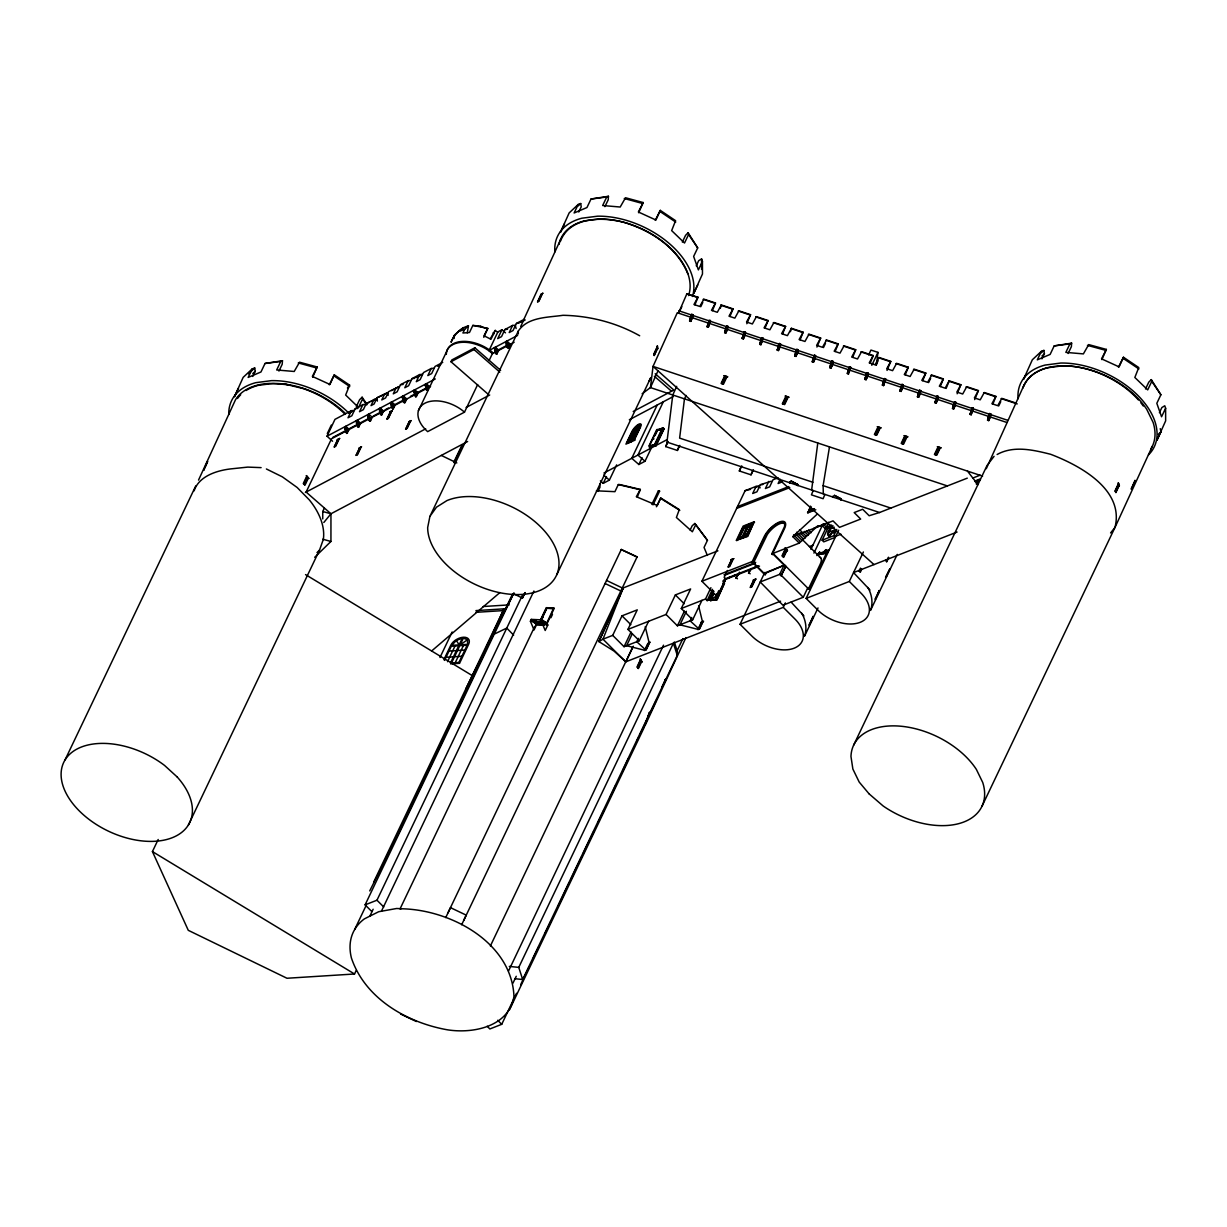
<?xml version="1.0" encoding="UTF-8"?>
<svg xmlns="http://www.w3.org/2000/svg" width="1227" height="1227" viewBox="0 0 1227 1227"><rect width="100%" height="100%" fill="white"/><g stroke="black" fill="none" stroke-linecap="round" stroke-linejoin="round"><path stroke-width="1.5" d="M322.732 518.914L322.747 511.521L324.357 508.131M314.695 557.303L330.937 541.46L330.953 513.776L306.121 492.058L331.535 438.775L430.554 386.428M639.681 335.769C616.291 322.609 589.758 315.799 562.978 315.293C547.963 317.548 527.763 316.796 518.315 331.045L518.285 333.928M252.777 376.428L255.216 371.321L254.725 367.977L252.21 368.898L248.145 377.425L260.952 371.996L265.032 363.468L282.486 360.723L282.195 364.266L278.943 371.091M578.776 211.995L581.215 206.872L580.724 203.529L578.208 204.449L574.129 212.977L586.951 207.547L591.015 199.019L608.469 196.274L608.193 199.817L604.926 206.642M1041.953 358.851L1044.392 353.744L1043.901 350.401L1041.386 351.321L1037.306 359.848L1050.128 354.419L1054.192 345.891L1071.646 343.146L1071.37 346.689L1068.103 353.499M454.143 338.468L454.435 335.155L451.045 342.256C454.174 334.603 460.232 327.916 468.469 325.845L467.257 332.9M658.362 490.861L659.543 491.137L658.362 490.861L651.859 504.42M659.528 491.245L653.009 504.895M789.605 482.871L789.743 481.674L790.188 483.07M797.32 485.432L797.473 484.236L797.918 485.631M811.63 490.002L817.796 443.024M832.949 497.226L833.087 496.03L833.532 497.426M840.664 499.788L840.802 498.591L841.262 499.972M876.415 364.94L877.965 352.379L870.955 350.063L868.639 354.91M678.485 313.13L686.829 293.897L697.994 297.195L694.911 304.802M689.605 320.999L691.706 314.311L692.872 314.695L692.473 317.839L690.786 321.382L689.605 320.999L691.706 314.311M690.786 321.382L692.872 314.695M707.135 326.842L709.237 320.155L710.402 320.538L708.301 327.226L707.135 326.842L708.838 323.284M708.301 327.226L710.402 320.538M724.666 332.67L726.752 325.983L727.933 326.367L727.534 329.511L725.832 333.069L724.666 332.67L726.752 325.983M725.832 333.069L727.933 326.367M742.197 338.514L744.283 331.827L745.449 332.21L745.05 335.354L743.363 338.897L742.197 338.514L744.283 331.827M743.363 338.897L745.449 332.21M759.712 344.342L761.814 337.655L762.979 338.054L760.893 344.741L759.712 344.342L761.415 340.799M760.893 344.741L762.979 338.054M777.243 350.186L779.344 343.499L780.51 343.882L780.111 347.026L778.409 350.569L777.243 350.186L779.344 343.499M778.409 350.569L780.51 343.882M794.774 356.014L796.86 349.327L798.041 349.726L797.642 352.855L795.94 356.413L794.774 356.014L796.86 349.327M795.94 356.413L798.041 349.726M812.305 361.858L814.391 355.17L815.556 355.554L815.157 358.698L813.47 362.241L812.305 361.858L814.391 355.17M813.47 362.241L815.556 355.554M829.82 367.686L831.921 360.999L833.087 361.398L832.688 364.526L831.001 368.085L829.82 367.686L831.921 360.999M831.001 368.085L833.087 361.398M847.351 373.529L849.452 366.842L850.618 367.226L848.517 373.913L847.351 373.529L848.486 371.167M848.517 373.913L847.458 372.747M849.053 369.971L849.452 366.842M850.618 367.226L849.038 372.241L847.872 371.858M864.882 379.373L866.968 372.686L868.149 373.069L867.75 376.198L866.047 379.756L864.882 379.373L866.968 372.686M866.047 379.756L868.149 373.069M882.412 385.201L884.498 378.514L885.664 378.898L883.578 385.6L882.412 385.201L884.1 381.658M883.578 385.6L885.664 378.898M899.928 391.045L902.029 384.358L903.195 384.741L901.109 391.428L899.928 391.045L901.063 388.668M901.109 391.428L903.195 384.741M901.63 387.487L902.029 384.358M917.459 396.873L919.56 390.186L920.725 390.585L920.327 393.714L918.624 397.272L917.459 396.873L919.56 390.186M918.624 397.272L920.725 390.585M934.989 402.717L937.075 396.03L938.256 396.413L937.857 399.557L936.155 403.1L934.989 402.717L937.075 396.03M936.155 403.1L938.256 396.413M952.52 408.545L954.606 401.858L955.772 402.257L955.373 405.385L953.686 408.944L952.52 408.545L954.606 401.858M953.686 408.944L955.772 402.257M970.036 414.389L972.137 407.701L973.302 408.085L971.217 414.772L970.036 414.389L971.171 412.011M971.217 414.772L970.143 413.606M971.738 410.83L972.137 407.701M973.302 408.085L971.738 413.1L970.572 412.717M987.566 420.217L989.668 413.53L990.833 413.928L990.434 417.057L988.732 420.616L987.566 420.217L989.668 413.53M988.732 420.616L990.833 413.928M637.304 497.058L640.371 489.42L636.322 496.72L657.289 505.524L660.74 497.978L679.298 509.588L676.399 517.487L692.35 531.782L695.74 524.681L694.789 523.484L692.151 525.831L690.111 530.095M823.317 493.883L823.118 485.647L829.483 446.889M429.91 516.368L427.671 527.564A69.832 42.899 25.5 0 0 510.294 594.251A69.832 42.899 25.5 0 0 550.233 538.346A69.832 42.899 25.5 0 0 446.935 500.585L436.49 507.18L429.91 516.368L518.315 331.045M560.448 241.198C569.926 216.519 602.718 216.688 624.374 222.501C650.847 230.523 676.89 247.24 687.78 273.667M981.983 806.292L1114.99 527.411C1124.53 489.634 1080.005 465.478 1050.619 454.281C1033.425 449.956 1013.655 445.278 997.122 454.496M809.529 623.96L809.176 625.463L812.642 617.979M875.587 598.086L875.234 599.589L878.701 592.104M878.532 592.871L879.053 590.601M986.278 468.699L1023.993 385.171M1131.647 487.809L1131.294 489.328L1134.668 481.797M804.483 636.307C807.259 628.761 805.756 620.141 801.783 613.301M870.541 610.433C873.317 602.886 871.799 594.267 867.842 587.426M282.486 360.723L280.738 361.444L276.673 369.971L294.204 371.474L299.541 362.195L317.21 366.996L312.364 376.413L329.925 384.465L334.281 374.818L349.603 385.125L345.661 395.048L358.529 407.471L362.594 398.944L362.118 397.211L359.603 399.726L356.351 406.551M608.469 196.274L606.736 196.995L602.656 205.522L620.202 207.026L625.525 197.746L643.193 202.547L638.362 211.98L655.908 220.016L660.279 210.369L675.586 220.676L671.66 230.615L684.528 243.023L688.592 234.495L688.102 232.762L685.586 235.293L682.335 242.102M1071.646 343.146L1069.913 343.867L1065.849 352.379L1083.38 353.897L1088.717 344.603L1106.386 349.419L1101.539 358.836L1119.085 366.873L1123.457 357.241L1138.763 367.548L1134.837 377.471L1147.705 389.895L1151.77 381.367L1151.294 379.618L1148.779 382.149L1145.512 388.974M648.086 716.476L649.175 712.902M697.994 297.195L693.961 304.511L699.789 306.443L703.838 299.143L715.51 303.023L712.442 310.63M720.31 308.314L721.353 304.971L733.04 308.867L729.958 316.474M733.04 308.867L729.007 316.183L734.85 318.13L738.884 310.814L750.571 314.695L746.814 323.729M750.571 314.695L746.537 322.011L752.381 323.959L756.415 316.643L768.102 320.538L765.019 328.146M768.102 320.538L764.068 327.854L769.896 329.802L773.946 322.486L785.617 326.382L782.55 333.989M790.418 331.658L791.461 328.315L803.148 332.21L800.065 339.818M803.148 332.21L799.114 339.526L804.958 341.474L808.992 334.158L820.679 338.054L816.921 347.072M820.679 338.054L816.645 345.354L822.489 347.302L826.523 340.002L838.21 343.882L835.127 351.489M838.21 343.882L834.176 351.198L840.004 353.146L844.053 345.83L855.725 349.726L852.658 357.333M855.725 349.726L851.691 357.042L857.535 358.974L861.569 351.674L873.256 355.554L870.173 363.161M873.256 355.554L869.222 362.87L875.066 364.818L879.099 357.502L890.787 361.398L887.029 370.416M890.787 361.398L886.753 368.714L892.596 370.661L896.63 363.345L908.317 367.226L905.235 374.833M908.317 367.226L904.284 374.542L910.112 376.49L914.161 369.174L925.833 373.069L922.765 380.677M925.833 373.069L921.799 380.385L927.643 382.333L931.676 375.017L943.364 378.913L940.281 386.52M957.137 393.775L960.894 384.741L949.207 380.845L946.124 388.453M960.894 384.741L956.861 392.057L962.704 394.005L966.738 386.689L978.425 390.585L974.667 399.603M978.425 390.585L974.391 397.885L980.22 399.833L984.269 392.517L995.941 396.413L992.873 404.02M194.127 490.831C198.866 476.122 216.872 470.508 230.753 468.898L247.762 467.104L261.106 467.625M400.109 908.762L401.091 908.701L396.628 908.501L378.683 911.722L364.373 918.885A87.286 53.62 25.5 0 0 351.428 958.026C365.048 998.594 406.981 1022.612 447.226 1029.775C472.962 1033.947 509.082 1026.723 513.96 996.37C511.705 942.014 449.496 908.962 400.109 908.762L534.834 626.307M649.512 712.181L644.022 727.78L509.542 1009.714M662.273 686.384L661.782 687.856L665.218 680.356M664.973 681.077L665.586 679.252L662.151 686.752M665.187 680.632L665.709 678.884M188.421 824.958L319.511 550.11L323.345 539.359A69.954 43.942 30.5 0 0 309.311 499.88L297.133 487.472L282.394 476.874L266.382 468.975M204.234 468.883L203.728 470.324L207.654 461.367M317.21 366.996L312.686 377.195M643.193 202.547L638.684 212.746M1106.386 349.419L1101.861 359.603M621.276 549.573L637.043 557.073M717.902 550.831L623.163 587.948L602.978 639.175L598.914 641.614L614.037 651.077L625.939 661.752L633.301 646.2M468.469 325.845L464.604 329.45L462.901 333.008L469.466 332.517L472.855 325.416L487.794 328.376L483.791 337.333M679.804 445.386L677.381 450.462L665.694 446.582L667.442 442.257M677.381 450.462L679.129 446.137M753.439 469.772L751.016 474.834L739.329 470.969L741.077 466.643M751.016 474.834L752.764 470.524M813.194 490.524L811.43 494.849L823.118 498.714L824.881 494.404M658.04 370.738L650.433 387.594L642.12 393.79M676.69 386.336L672.779 395.002L666.951 442.103L879.56 512.503L967.29 478.147M623.163 587.948L598.914 641.614L623.331 587.871M473.806 674.789L504.006 608.837L475.938 610.601M198.529 480.094L235.477 399.787A69.832 42.899 25.5 0 1 269.526 383.407L285.891 384.327L303.023 388.53A69.832 42.899 25.5 0 1 345.032 414.235M204.771 467.809L207.532 461.735M523.944 319.219L560.908 238.912M1131.555 488.193L1134.929 480.662M1135.021 480.294L1134.684 482.119M1115.404 526.552L1152.352 446.229M657.227 346.766L653.945 353.882L654.252 355.585L657.534 348.468M654.022 354.312L657.304 347.195M654.175 355.155L657.457 348.039M540.831 294.802L537.518 301.965L538.944 301.075L542.273 293.913M537.871 301.75L541.199 294.587M538.592 301.29L541.905 294.127M645.095 725.54L685.939 637.565M1118.334 483.76L1115.036 490.877L1115.88 492.625L1119.177 485.509M1115.236 491.306L1118.549 484.205M1115.665 492.18L1118.963 485.079M663.516 645.172L508.545 970.986M533.914 591.015L381.428 911.216M640.387 659.789L637.058 666.89L638.331 668.608L641.675 661.506M637.365 667.319L640.709 660.218M638.009 668.178L641.353 661.077M306.627 476.475L303.284 483.561L305.002 485.14L308.345 478.055M303.713 483.959L307.057 476.874M304.572 484.742L307.916 477.656M332.548 441.229L327.026 436.183L334.971 419.358L351.382 410.677L354.005 410.462L349.066 413.07M542.181 622.273L545.908 622.457L546.628 624.19L535.478 623.684L535.908 622.779L536.644 624.528L534.052 629.957L530.401 621.261L531.291 619.39L542.441 619.896L543.178 621.644L539.451 621.476M535.739 621.291L532.027 621.123L532.441 620.233L536.168 620.402M541.03 621.429L544.742 621.598L544.328 622.488L533.178 621.982L533.607 621.077L534.328 622.825L545.478 623.347L545.908 622.457M540.816 619.42L546.383 607.672L554.313 608.04L546.429 624.988M540.892 619.589L546.46 607.84M541.322 619.574L546.736 608.147L553.53 608.469L546.644 623.331M541.383 619.742L546.813 608.316L553.607 608.638M541.444 620.264L542.994 617.012M547.058 623.301L547.794 625.049L545.202 630.479L541.552 621.782L542.441 619.896M543.178 621.644L543.592 620.755L544.328 622.488M550.892 617.764L552.487 614.405M448.008 912.842L450.462 907.643L466.229 915.143L463.76 920.342M238.483 388.269L234.418 396.796L243.161 377.364L252.21 368.898M65.092 759.835L195.737 485.938M329.296 384.787L334.281 374.818M327.302 433.514L331.321 425.079M337.517 439.926L334.127 447.042L335.661 446.229L339.051 439.128M351.382 410.677L348.008 417.793L351.842 415.754L355.232 408.652L362.901 404.603L365.523 404.373M334.511 446.827L337.9 439.726M335.278 446.429L338.667 439.327M345.707 428.883L346.597 429.649L345.83 430.063L344.94 429.281L346.137 427.993L344.48 427.625L344.91 426.735L348.453 429.833L346.75 433.392L346.167 430.539L345.4 430.953L346.29 431.72M344.94 429.281L345.37 428.392M345.4 430.953L345.83 430.063M346.167 430.539L346.597 429.649M345.861 432.61L347.057 431.321M346.75 433.392L349.22 429.435L345.677 426.321L344.48 427.625M362.901 404.603L359.511 411.705L363.345 409.665L366.321 403.453L377.042 398.284L377.364 401.091M355.999 421.536L357.64 421.904L355.999 421.536L356.413 420.646L359.956 423.744L358.269 427.303L357.686 424.45L356.919 424.864L357.809 425.631M356.766 421.122L357.18 420.232L360.723 423.346L358.269 427.303M356.459 423.192L358.115 423.56L356.459 423.192L356.873 422.303M356.167 970.542L354.526 973.993L286.98 978.256L188.283 930.327L152.424 851.584L158.191 839.483M357.226 422.794L357.64 421.904M356.919 424.864L357.348 423.975M357.686 424.45L358.115 423.56M357.379 426.521L358.575 425.232M373.99 399.404L371.029 405.616L374.097 403.99L377.057 397.778L387.778 392.609L388.115 395.416M367.502 415.447L369.158 415.815L367.502 415.447L367.931 414.557M368.269 415.033L368.698 414.143L372.241 417.257L370.554 420.8L368.898 420.432L370.079 419.143L369.204 418.361L368.437 418.775L369.312 419.542M367.962 417.103L369.618 417.471L367.962 417.103L368.391 416.214M368.729 416.705L369.158 415.815M368.437 418.775L368.852 417.886M369.204 418.361L369.618 417.471M368.898 420.432L370.079 419.143M369.787 421.214L371.474 417.655M384.741 393.714L381.766 399.925L385.615 397.901L388.576 391.689L399.296 386.52L391.612 390.569M359.373 448.3L355.983 455.401L357.517 454.588L360.907 447.487M356.367 455.202L359.756 448.1M357.134 454.788L360.523 447.686M379.02 409.358L380.677 409.726L379.02 409.358L379.434 408.468L382.993 411.566L381.29 415.125L380.707 412.272L379.941 412.686L380.83 413.453M379.787 408.959L380.201 408.07L383.76 411.168L381.29 415.125M379.48 411.014L381.137 411.398L379.48 411.014L379.91 410.14M380.247 410.616L380.677 409.726M379.941 412.686L380.37 411.797M380.707 412.272L381.137 411.398M380.401 414.343L381.597 413.054M396.244 387.625L393.284 393.852L397.119 391.812L400.508 384.711L408.192 380.646L410.8 380.431M391.766 404.527L392.655 405.309L391.873 405.708L390.999 404.941L392.18 403.637L390.523 403.269L390.953 402.379L394.496 405.477L392.809 409.036L392.226 406.198L391.459 406.597L392.349 407.379M390.999 404.941L391.413 404.051M391.459 406.597L391.873 405.708M392.226 406.198L392.655 405.309M390.232 412.057L386.842 419.159L388.376 418.361L391.766 411.244M387.226 418.959L390.615 411.858M391.919 408.254L393.115 406.965M387.993 418.56L391.382 411.459M392.809 409.036L395.263 405.079L391.72 401.981L390.523 403.269M408.192 380.646L404.803 387.763L408.637 385.723L412.027 378.622L419.695 374.572L422.318 374.342L416.183 377.594M402.042 397.18L403.698 397.548L402.042 397.18L402.471 396.29M402.809 396.781L403.238 395.892L406.781 398.99L405.094 402.548L403.438 402.18L404.619 400.876L403.744 400.109L402.962 400.508L403.852 401.29M402.502 398.852L404.158 399.22L402.502 398.852L402.931 397.962M403.269 398.438L403.698 397.548M402.962 400.508L403.392 399.619M403.744 400.109L404.158 399.22M403.438 402.18L404.619 400.876M404.312 402.947L406.014 399.404M419.695 374.572L416.306 381.674L420.155 379.634L423.53 372.533L431.214 368.483L433.837 368.253M413.56 391.091L415.217 391.459L413.56 391.091L413.974 390.201L417.533 393.315L415.83 396.858L415.247 394.02L414.481 394.419L415.37 395.201M414.327 390.692L414.741 389.803L418.3 392.901L415.83 396.858M414.02 392.763L415.677 393.131L414.02 392.763L414.45 391.873M414.787 392.349L415.217 391.459M414.481 394.419L414.91 393.53M415.247 394.02L415.677 393.131M414.941 396.091L416.137 394.787M431.214 368.483L427.824 375.585L431.659 373.56L435.048 366.444L442.732 362.394M426.306 386.26L427.18 387.042L426.413 387.441L425.539 386.674L426.72 385.385L425.063 385.002L425.493 384.128L429.036 387.226M425.539 386.674L425.953 385.784M408.959 422.073L405.57 429.174L407.103 428.376L410.493 421.26M405.953 428.975L409.343 421.873M406.72 428.576L410.109 421.474M425.999 388.33L427.656 388.698L425.999 388.33L426.413 387.441M426.766 387.931L427.18 387.042M426.459 390.002L428.116 390.37L426.459 390.002L426.889 389.112M427.226 389.588L427.656 388.698M418.438 410.646L446.398 352.026A29.923 18.374 25.5 0 1 492.441 353.514L492.993 352.747M488.223 394.312L450.984 361.735L451.827 359.956L474.849 347.793L500.631 370.339M450.984 361.735L474.005 349.557L474.849 347.793M487.794 328.376L484.005 335.769L490.984 339.281L495.217 330.4L497.518 332.088L501.935 329.756L505.478 332.854M490.325 338.713L495.217 330.4M514.144 342.226L492.564 353.637L489.021 350.539L497.917 331.888M501.935 329.756L497.702 338.637L501.536 336.612L504.926 329.511L512.595 325.446L515.217 325.216L516.138 328.545M494.144 348.483L495.8 348.851L494.144 348.483L494.573 347.594L498.116 350.692L496.429 354.25L495.846 351.413L495.079 351.812L495.953 352.594M494.91 348.085L495.34 347.195L498.883 350.293L496.429 354.25M464.496 412.149A29.923 18.39 25.5 0 0 424.787 403.269A29.923 18.39 25.5 0 0 427.656 431.628L464.496 412.149L477.656 384.572M489.159 360.431L492.871 352.655A29.923 18.39 25.5 0 0 462.947 341.397A29.923 18.39 25.5 0 0 446.306 354.388M494.604 350.155L496.26 350.523L494.604 350.155L495.033 349.266M495.371 349.741L495.8 348.851M495.079 351.812L495.493 350.922M495.846 351.413L496.26 350.523M495.539 353.468L496.72 352.18M512.595 325.446L509.205 332.548L513.039 330.523L516.429 323.422L524.113 319.357L520.723 326.459M506.889 343.652L507.779 344.434L507.012 344.833L506.122 344.066L507.318 342.762L505.662 342.394L506.076 341.505L509.634 344.618M506.122 344.066L506.552 343.177M564.481 223.82L560.417 232.348L569.144 212.915L578.208 204.449M506.582 345.723L508.239 346.091L506.582 345.723L507.012 344.833M507.349 345.324L507.779 344.434M505.662 342.394L506.843 341.106L510.401 344.204L508.699 347.762L507.042 347.394L507.472 346.505M507.042 347.394L508.239 346.091M454.082 461.613L462.058 444.895M507.932 348.161L509.067 345.799M462.472 445.493L454.189 462.809L454.143 461.475M439.972 657.503L452.149 631.982M443.883 659.681L450.723 645.356A10.598 6.196 -30.4 0 1 463.285 637.242A10.598 6.196 -30.4 0 1 468.653 644.221L459.558 663.316L450.585 663.884M444.573 660.387L451.321 646.23L458.714 645.77L450.478 663.025M655.279 220.354L660.279 210.369M447.518 661.706L455.018 646M459.128 644.881L462.303 638.224L456.337 640.433L451.751 645.341L459.128 644.881L456.337 640.433M460.186 644.819L463.361 638.163L467.518 639.727L467.579 644.344L460.186 644.819L467.518 639.727M455.232 662.733L463.453 645.463M458.913 662.488L467.15 645.233L459.757 645.709L451.536 662.963L458.913 662.488L459.435 663.362M373.591 882.29L504.006 608.837M512.518 594.037L395.447 839.483L369.726 890.909M371.873 911.6L365.109 904.851L513.96 592.779M354.68 929.499L366.198 905.342M365.109 904.851L376.965 900.219L522.533 595.034M369.848 916.14L373.146 909.238M466.229 688.071L513.438 593.699L522.411 598.055L524.834 592.978M688.102 232.762L697.703 247.9L693.638 256.428L698.378 269.894L702.442 261.382L701.583 258.912L698.684 260.691L696.246 265.814M679.559 311.428L681.844 306.627M556.767 574.742L650.801 377.594A69.832 42.899 25.5 0 1 649.083 380.907M597.948 491.398L599.988 487.15L599.804 483.607M697.81 284.909L693.73 293.437L702.473 274.004L702.442 261.382M600.402 480.861L603.239 483.346L606.46 476.582M603.239 483.346L609.374 480.094L616.644 464.88M628.485 442.333L633.93 430.938M630.264 441.398L635.693 430.002L632.15 431.873L626.721 443.269L630.847 441.904M635.969 429.419L638.071 425.033L632.426 431.29L635.969 429.419L635.049 427.563M630.77 441.122L636.199 429.741L639.742 427.855L634.313 439.251L630.77 441.122L631.353 441.643M636.476 429.143L638.577 424.757L640.417 424.726L640.034 427.272L636.476 429.143L640.417 424.726M632.549 440.186L637.979 428.806M634.543 439.573L640.555 426.965A6.994 2.301 -48.8 0 0 638.623 424.266A6.994 2.301 -48.8 0 0 631.936 431.521L625.923 444.128L635.126 440.079M700.755 306.75L702.78 302.486M640.371 489.42L619.589 484.527L618.301 484.573L614.926 491.674L596.399 490.815M657.197 405.017L631.767 458.3L638.868 464.512L645.003 461.26L652.764 445.018M663.332 401.766L637.917 455.048L645.003 461.26M715.51 303.023L711.476 310.339L717.32 312.287L721.353 304.971M638.868 464.512L642.089 457.732M649.037 445.83L656.798 429.557L663.055 428.837L655.295 445.11L649.328 446.199L655.003 444.726L662.902 427.686L664.252 428.867M649.328 446.199L657.089 429.941L660.065 429.389M655.049 435.585L657.442 430.57M650.647 448.315L652.243 444.972M650.816 448.468L649.466 447.288L650.816 448.468L652.411 445.125M664.083 428.714L655.878 445.784L654.528 444.603L662.289 428.346L659.175 429.987M655.878 445.784L663.638 429.527M686.108 395.431L684.467 398.867L679.62 438.116L812.949 482.272M665.694 446.582L668.117 441.505M445.738 917.581L621.353 549.374M656.399 506.766L660.74 497.978M461.674 924.729L637.12 556.859L621.291 549.527M724.497 376.306L721.108 383.407L723.439 384.189L726.829 377.072M721.691 383.606L725.08 376.49M722.856 383.99L726.246 376.888M780.587 601.184L625.693 661.859L602.978 639.175L612.702 635.371L622.012 615.831L637.258 609.865L627.948 629.39L639.298 640.739L648.623 621.199M612.702 635.371L624.052 646.706L631.046 632.058M632.227 633.899L626.598 645.709L644.942 650.341L648.331 643.239L650.233 642.135M785.617 326.382L781.584 333.683L787.427 335.631L791.461 328.315M490.401 945.94L632.887 646.782M638.377 638.362L636.767 641.736L645.785 650.003L649.175 642.902L645.249 626.66M647.902 643.408L644.528 650.509L646.215 649.85L649.604 642.733M627.948 629.39L666.046 614.466L675.371 594.926L690.617 588.96L681.292 608.5L692.657 619.834L701.967 600.294M739.329 470.969L741.752 465.892M695.74 524.681L707.442 540.34L704.053 547.441L707.381 555.432M785.694 396.674L782.305 403.79L784.651 404.557L788.041 397.456M782.887 403.974L786.277 396.873M666.046 614.466L677.411 625.801L684.405 611.153M784.068 404.373L787.443 397.272M686.384 611.307L679.957 624.819L698.301 629.436M681.292 608.5L705.525 599.006L707.151 600.632L717.32 596.644L701.905 581.261L745.111 490.677L756.093 486.367L758.562 486.214L760.188 487.825M522.671 979.514L518.76 967.382L673.378 643.239L677.289 655.371L522.671 979.514L515.079 978.732M512.947 983.18L516.245 976.278M691.721 617.457L690.111 620.831L699.145 629.114L702.534 622.012L698.592 605.77M677.289 655.371L677.12 650.709L682.887 638.623M756.093 486.367L752.703 493.469L756.936 491.812L760.326 484.711L771.277 481.229M823.44 347.609L825.48 343.345M487.165 1026.263L489.864 1028.962L501.72 1024.315L516.536 993.287M520.647 984.668L528.868 967.428M532.978 958.808L538.73 946.738M545.309 932.934L551.076 920.863M557.656 907.075L569.159 882.934M570.8 879.498L581.491 857.075M583.147 853.624L593.837 831.216M597.948 822.596L603.699 810.526M610.279 796.737L616.031 784.667M622.61 770.863L628.377 758.792M636.598 741.553L638.239 738.117M639.88 734.666L656.338 700.172M705.525 599.006L710.924 587.702M707.151 600.632L712.534 589.328M736.384 540.309L743.163 526.092L754.16 521.782L747.795 536.398L736.384 540.309L747.396 536L754.16 521.782M736.783 540.708L742.81 528.085M712.657 597.319L710.678 600.755L709.436 599.512L713.424 591.153M709.589 599.666L713.577 591.307M709.436 599.512L713.746 591.215M739.329 538.27L743.562 529.389A2.5 0.982 -45 0 1 746.108 526.95A2.5 0.982 -45 0 1 746.952 528.07L742.718 536.951L738.915 537.871L743.163 528.99A2.5 0.982 -45 0 1 745.694 526.552A2.5 0.982 -45 0 1 746.537 527.656L742.304 536.536M716.951 599.819L724.467 583.162L716.951 599.819L710.632 600.432L713.5 593.546M710.632 600.432L713.746 593.929M700.586 623.929L697.872 629.604L699.574 628.945L702.948 621.844M698.976 628.025L701.691 622.334M731.399 559.957L728.01 567.058L729.712 566.383L733.102 559.282M768.808 481.398L765.418 488.499L769.651 486.843L773.041 479.726L778.117 477.748M728.439 566.889L731.829 559.788M743.163 536.214L747.396 527.334A2.5 0.982 -45 0 1 749.927 524.895A2.5 0.982 -45 0 1 750.786 526L746.537 534.88L743.562 536.613L747.795 527.733A2.5 0.982 -45 0 1 750.341 525.294A2.5 0.982 -45 0 1 751.185 526.398M727.381 570.494L724.16 577.257L725.786 578.883L716.277 598.561L715.034 597.319L716.583 594.067M729.283 566.552L732.672 559.451M715.617 597.304L718.807 590.616M724.206 580.908L723.086 583.27L723.93 582.948M716.277 598.561L725.617 579.389M750.479 527.886L746.537 534.88M729.022 578.055L729.452 577.165M780.142 479.251L778.117 483.515L782.351 481.858M734.099 576.061L734.528 575.172M737.473 574.742L735.786 578.3L738.317 574.42M738.04 575.34L739.544 572.181M701.905 581.261L753.133 561.184L766.522 533.668A13.712 5.383 -45 0 1 778.961 522.917A13.712 5.383 -45 0 1 784.498 526.628L771.768 553.883L772.565 554.696M750.172 569.773L748.485 573.316L751.031 569.435M754.421 568.101L754.85 567.211M753.562 580.356L750.172 587.457L751.875 586.797L755.265 579.696M750.602 587.288L753.991 580.187M751.445 586.966L754.835 579.85M740.065 624.282L783.255 607.35L795.019 619.098A31.795 19.525 25.5 0 1 794.114 648.209A31.795 19.525 25.5 0 1 751.829 636.015L740.065 624.282L764.804 572.426M764.85 573.515L784.743 565.003L764.436 573.101L766.246 573.607M871.799 365.293L877.965 352.379M785.433 548.668L782.044 555.77L783.67 557.395L787.059 550.294M782.458 556.184L785.847 549.067M783.271 556.981L786.645 549.88M817.918 525.693L799.283 543.101L792.795 536.628L817.366 514.006M876.017 365.109L878.057 360.845M815.786 509.772L807.918 512.84L810.526 506.122M807.918 512.84L810.188 508.116M810.909 507.487L809.421 510.616L814.498 508.622M810.464 510.401L811.476 507.042M822.872 554.282L828.148 552.227L827.335 551.414L809.544 588.715L807.489 588.393L803.256 597.273L782.933 605.233L760.203 581.981L779.682 574.359L783.915 565.478L785.755 566.69L772.611 553.561L784.467 528.699A14.969 5.89 -45 0 0 779.39 522.012A14.969 5.89 -45 0 0 764.145 536.659L752.289 561.521L765.433 574.65M779.682 574.359L781.062 575.739L785.725 565.969M781.062 575.739L785.755 566.69M783.255 607.35L785.372 602.917M810.924 549.374L823.072 523.883L826.998 527.794M813.93 553.101L828.608 522.319M822.151 540.217L833.793 535.662L835.418 537.273L823.777 541.843L822.151 540.217L828.087 527.779M830.909 528.53L829.207 532.073A8.727 3.436 -45 0 0 829.851 536.521L829.038 535.708A8.727 3.436 -45 0 1 828.394 531.276L830.096 527.717L830.909 528.53L834.299 527.196M877.796 427.349L874.406 434.45L876.738 435.232L880.127 428.131M874.989 434.649L878.379 427.548M819.667 552.15L817.473 554.466L819.667 552.15L821.615 554.098M876.155 435.033L879.544 427.932M830.541 535.079L832.596 530.754L829.207 532.073L828.394 531.276M826.032 549.665L823.823 551.981L826.032 549.665L827.98 551.613M808.302 589.19L820.157 564.328A14.969 5.89 -45 0 0 819.483 557.089M833.793 535.662L836.768 529.435M806.124 598.393L849.314 581.475L861.078 593.224A31.795 19.525 25.5 0 1 860.173 622.334A31.795 19.525 25.5 0 1 817.888 610.141L806.124 598.393L838.639 530.233M809.437 624.328L812.918 616.844M804.82 635.601L818.01 607.932M928.594 382.625L930.633 378.361M904.606 436.275L901.216 443.376L903.547 444.159L906.937 437.057M901.799 443.576L905.189 436.475M902.965 443.959L906.354 436.858M943.364 378.913L939.33 386.214L945.173 388.161L949.207 380.845M849.314 581.475L863.394 551.981M859.13 570.954L860.48 568.116M859.928 571.767L861.293 568.929M861.691 569.328L860.342 572.165L858.716 570.555M937.827 447.349L934.437 454.45L936.768 455.217L940.158 448.116M935.02 454.634L938.41 447.533M936.186 455.033L939.575 447.932M886.446 561.491L888.471 557.227M888.685 557.672L886.661 561.935L885.802 560.187M875.495 598.454L878.977 590.969M888.517 571.429L885.572 577.426L886.507 576.184M886.277 576.491L889.897 569.083M890.127 568.776L888.946 570.31M870.863 609.727L897.259 554.389M995.941 396.413L991.907 403.729L997.75 405.677L1001.784 398.361L1015.818 403.023M998.701 405.968L1000.741 401.704M1025.22 375.799L1023.594 379.22L1032.336 359.772L1041.386 351.321M977.029 483.545L978.717 480.002L976.186 483.883L977.842 484.358M853.609 745.234L987.045 465.493L994.069 456.321M1118.457 367.21L1123.457 357.241M1151.294 379.618L1160.88 394.772L1156.816 403.3L1161.555 416.766L1165.619 408.238L1164.76 405.769L1161.862 407.563L1159.423 412.671M1160.251 428.668L1160.987 431.766L1156.923 440.294L1165.65 420.861L1165.619 408.238M522.411 598.055L525.156 592.564M347.425 387.993L349.603 385.125M1110.588 532.947L1114.99 527.411M323.805 522.503L330.953 513.776L467.625 441.505M316.995 552.625L319.511 550.11M248.437 373.852L254.725 367.977M252.777 373.606L255.216 371.321M578.208 205.891L580.724 203.529M1041.386 352.747L1043.901 350.401M1041.938 356.029L1044.392 353.744M1158.395 434.189L1160.987 431.766M455.064 334.496L463.438 327.578M431.628 650.985L499.88 592.58M370.891 401.536L377.042 398.284M387.778 392.609L377.057 397.778M437.671 366.229L440.738 364.603M520.585 322.379L525.202 319.94M327.026 436.183L435.263 378.959M489.021 350.539L517.61 335.416M425.063 385.002L426.26 383.714L429.803 386.812M332.594 437.548L344.434 431.29M347.824 429.496L356.29 425.017M359.68 423.238L368.131 418.76M373.207 416.076L379.987 412.502M385.063 409.818L388.453 408.024M395.217 404.435L401.981 400.861M410.447 396.382L413.836 394.603M417.211 392.809L425.677 388.33M497.993 350.094L506.352 345.692M305.385 492.456L425.692 428.837M466.122 407.471L489.696 395.002M633.193 411.49L673.807 390.017L655.203 373.744M629.344 419.741L673.24 396.536M630.632 435.064L634.175 433.192M634.681 432.916L638.224 431.045M628.669 439.174L632.212 437.287M632.733 437.027L636.276 435.156M658.807 429.849L662.902 427.686M654.528 444.603L656.276 445.585M603.929 473.024L667.013 439.665M494.251 634.114L506.766 628.086L513.653 635.157M755.357 487.472L758.562 486.214M737.473 506.659L788.854 486.536M736.629 508.438L789.774 487.625M745.142 525.892L754.574 522.196M810.065 510.003L813.44 508.668M807.519 512.441L813.808 509.972M814.007 528.147L827.98 522.671M792.795 536.628L833.026 520.877L839.513 527.349L860.679 519.052L854.191 512.579L862.673 509.266L869.161 515.739L879.56 512.503M826.323 527.119L831.661 525.033M833.072 525.831L825.464 528.898L822.228 525.662M771.768 553.883L799.283 543.101M724.007 574.788L755.709 562.365M725.356 574.972L755.28 563.254M973.072 477.947L980.143 475.171M724.359 579.159L758.24 565.877M974.683 481.107L979.974 479.036M723.945 580.049L759.513 566.107M809.452 546.552L812.903 545.187M835.771 536.23L840.955 534.205M975.066 481.674L980.404 479.588M817.105 554.374L829.421 549.558M816.783 555.54L827.335 551.414M715.034 597.319L716.706 598.393M624.052 646.706L639.298 640.739M677.411 625.801L692.657 619.834M701.046 622.227L703.592 621.23L701.261 622.503M957.075 532.043L853.547 572.595L869.928 589.988M366.321 403.453L369.358 402.349M459.097 331.336L464.604 329.45M745.111 490.677L750.525 489.358M652.779 438.959L653.746 438.791M652.687 439.143L653.669 438.975M591.015 199.019L606.736 196.995M265.032 363.468L280.738 361.444M1054.192 345.891L1069.913 343.867M720.157 592.196L719.037 592.488L720.08 592.365M710.387 600.049L716.706 599.436M472.855 325.416L481.076 326.259M516.429 323.422L519.052 323.192M504.926 329.511L507.549 329.281M412.027 378.622L414.649 378.391M400.508 384.711L403.131 384.48M355.232 408.652L357.855 408.422M760.326 484.711L762.795 484.558M483.177 606.521L509.22 604.88M475.723 612.334L503.208 610.601M449.021 651.062L456.413 650.601M457.456 650.525L464.849 650.065M446.061 657.273L453.438 656.813M454.496 656.752L461.889 656.276M546.797 625.095L547.794 625.049M530.401 621.261L541.552 621.782M544.159 624.88L535.647 624.574L544.941 625.003M278.483 383.913L287.271 384.68M509.282 966.401L518.76 967.382M618.301 484.573L639.712 489.619M624.267 198.498L642.427 203.452M1087.444 345.37L1105.604 350.308M298.268 362.947L316.428 367.901M322.747 511.521L330.953 513.776M322.732 539.205L330.937 541.46M480.064 326.351L487.395 328.667M947.397 485.938L650.433 387.594L653.04 366.398L677.289 312.732L1006.83 422.471M823.118 485.647L890.863 508.085M686.829 293.897L697.335 297.394M703.178 299.342L714.866 303.238M720.709 305.186L732.396 309.081M738.24 311.014L749.927 314.91M755.771 316.857L767.458 320.753M773.286 322.686L784.973 326.581M790.817 328.529L802.504 332.425M808.348 334.373L820.035 338.253M825.878 340.201L837.566 344.097M843.394 346.045L855.081 349.925M860.925 351.873L872.612 355.769M878.455 357.717L890.142 361.597M895.986 363.545L907.673 367.44M913.501 369.388L925.189 373.284M931.032 375.217L942.719 379.112M948.563 381.06L960.25 384.956M966.094 386.904L977.781 390.784M983.609 392.732L995.296 396.628M1001.14 398.576L1017.229 403.928M678.776 310.768L1007.474 420.232M691.276 315.201L692.457 315.584M708.807 321.029L709.973 321.428M726.338 326.873L727.504 327.256M743.869 332.716L745.034 333.1M761.384 338.545L762.565 338.928M778.915 344.388L780.081 344.772M796.446 350.216L797.611 350.615M813.976 356.06L815.142 356.443M831.492 361.888L832.673 362.287M849.023 367.732L850.188 368.115M866.553 373.56L867.719 373.959M884.084 379.404L885.25 379.787M901.6 385.247L902.781 385.631M919.13 391.076L920.296 391.459M936.661 396.919L937.827 397.303M954.192 402.747L955.358 403.146M971.707 408.591L972.888 408.974M989.238 414.419L990.404 414.818M691.184 315.983L692.35 316.367M708.715 321.827L709.881 322.21M726.231 327.655L727.412 328.054M743.761 333.499L744.927 333.882M761.292 339.327L762.458 339.726M778.823 345.17L779.989 345.554M796.338 350.999L797.519 351.397M813.869 356.842L815.035 357.226M831.4 362.671L832.566 363.069M848.931 368.514L850.096 368.898M866.446 374.358L867.627 374.741M883.977 380.186L885.142 380.569M901.508 386.03L902.673 386.413M919.038 391.858L920.204 392.257M936.554 397.701L937.735 398.085M954.085 403.53L955.25 403.928M971.615 409.373L972.781 409.757M989.146 415.201L990.312 415.6M690.755 316.873L691.921 317.256M708.286 322.701L709.451 323.1M725.817 328.545L726.982 328.928M743.332 334.388L744.513 334.772M760.863 340.216L762.028 340.615M778.393 346.06L779.559 346.443M795.924 351.888L797.09 352.287M813.44 357.732L814.621 358.115M830.97 363.56L832.136 363.959M848.501 369.404L849.667 369.787M866.032 375.232L867.198 375.631M883.547 381.076L884.728 381.459M901.078 386.919L902.244 387.303M918.609 392.747L919.775 393.131M936.14 398.591L937.305 398.974M953.655 404.419L954.836 404.818M971.186 410.263L972.351 410.646M988.717 416.091L989.882 416.49M690.663 317.655L691.829 318.038M708.178 323.499L709.359 323.882M725.709 329.327L726.875 329.726M743.24 335.17L744.406 335.554M760.771 340.999L761.936 341.397M778.286 346.842L779.467 347.226M795.817 352.67L796.983 353.069M813.348 358.514L814.513 358.897M830.878 364.342L832.044 364.741M848.394 370.186L849.575 370.569M865.925 376.029L867.09 376.413M883.455 381.858L884.621 382.241M900.986 387.701L902.152 388.085M918.502 393.53L919.683 393.928M936.032 399.373L937.198 399.757M953.563 405.201L954.729 405.6M971.094 411.045L972.259 411.428M988.609 416.873L989.79 417.272M690.234 318.545L691.399 318.928M707.764 324.388L708.93 324.772M725.295 330.216L726.461 330.6M742.81 336.06L743.976 336.443M760.341 341.888L761.507 342.287M777.872 347.732L779.038 348.115M795.403 353.56L796.568 353.959M812.918 359.404L814.084 359.787M830.449 365.232L831.615 365.631M847.98 371.075L849.145 371.459M865.51 376.904L866.676 377.303M883.026 382.747L884.192 383.131M900.557 388.591L901.722 388.974M918.087 394.419L919.253 394.803M935.618 400.263L936.784 400.646M953.134 406.091L954.299 406.49M970.664 411.935L971.83 412.318M988.195 417.763L989.361 418.162M690.141 319.327L691.307 319.71M707.657 325.17L708.823 325.554M725.188 330.999L726.353 331.397M742.718 336.842L743.884 337.226M760.249 342.67L761.415 343.069M777.765 348.514L778.93 348.897M795.295 354.342L796.461 354.741M812.826 360.186L813.992 360.569M830.357 366.014L831.523 366.413M865.403 377.701L866.569 378.085M882.934 383.53L884.1 383.913M900.465 389.373L901.63 389.757M917.98 395.201L919.146 395.6M935.511 401.045L936.676 401.428M953.042 406.873L954.207 407.272M988.088 418.545L989.253 418.944M689.712 320.216L690.878 320.6M707.243 326.06L708.408 326.443M724.758 331.888L725.939 332.272M742.289 337.732L743.455 338.115M759.82 343.56L760.985 343.959M777.351 349.404L778.516 349.787M794.866 355.232L796.047 355.631M812.397 361.075L813.562 361.459M829.927 366.904L831.093 367.302M864.974 378.576L866.155 378.974M882.504 384.419L883.67 384.803M900.035 390.263L901.201 390.646M917.566 396.091L918.732 396.474M935.081 401.935L936.262 402.318M952.612 407.763L953.778 408.162M987.674 419.435L988.839 419.833M982.582 476.137L653.04 366.398L874.007 564.589M606.537 580.448L622.288 587.948M605.064 583.5L620.831 591M400.615 1014.039L416.382 1021.524M441.321 455.416L456.827 462.947M305.538 574.604L473.407 676.292M152.424 851.584L354.526 973.993M660.678 498.423L679.789 510.371M1123.15 358.361L1138.901 368.944M659.973 211.489L675.724 222.087M333.989 375.937L349.726 386.52M493.147 332.793L494.297 333.637M654.344 376.214L671.506 391.229M507.809 346.98L508.699 347.762M496.306 353.069L497.196 353.851M474.005 349.557L499.788 372.118M603.699 475.14L609.374 480.094M415.708 395.677L416.597 396.459M404.204 401.766L405.094 402.548M392.686 407.855L393.576 408.637M381.168 413.944L382.057 414.711M369.664 420.033L370.554 420.8M358.146 426.122L359.036 426.889M346.643 432.211L347.517 432.978M808.547 530.095L811.139 532.687M806.43 530.923L809.022 533.515M804.283 531.398L808.179 535.294M799.575 529.635L806.062 536.122M800.019 532.717L805.219 537.901M796.614 532.242L803.102 538.73M802.274 539.481L820.786 557.963M795.756 534.021L802.259 540.509M793.639 534.849L800.142 541.337M809.544 588.715L810.357 589.512M773.01 553.408L808.7 589.037M781.522 575.57L803.256 597.273M753.133 561.184L753.945 561.997L767.335 534.481A13.712 5.383 -45 0 1 784.989 524.006M751.829 561.69L765.05 574.896M791.139 602.12L803.869 615.862M749.329 572.994L750.142 573.807M736.629 577.963L737.442 578.776M723.593 580.586L724.682 581.675M722.795 581.046L724.037 582.288M709.866 599.343L711.108 600.586M675.371 594.926L684.206 603.745M622.012 615.831L630.847 624.65M497.671 1020.266L501.72 1024.315M376.965 900.219L383.729 906.968M707.442 540.34L694.789 523.484M967.474 471.107L977.965 484.65M1151.77 381.367L1160.88 394.772M688.592 234.495L697.703 247.9M362.118 397.211L367.042 404.45M362.594 398.944L366.643 404.91M544.742 621.598L545.478 623.347M534.757 621.936L535.478 623.684M532.441 620.233L533.178 621.982M531.291 619.39L532.027 621.123M674.329 642.028L677.12 650.709M701.583 258.912L701.599 269.434M1022.781 388.192A71.074 43.666 25.5 0 1 1078.41 367.118A71.074 43.666 25.5 0 1 1146.77 409.389L1153.104 422.41A71.074 43.666 25.5 0 1 1150.788 449.082M834.851 529.22A9.678 3.804 -45 0 1 829.038 535.708M834.881 531.276A9.678 3.804 -45 0 1 834.421 531.904M833.931 532.533A9.678 3.804 -45 0 1 833.424 533.147M559.083 244.372A69.954 42.96 25.5 0 1 584.175 220.921L599.037 219.004A69.954 42.96 25.5 0 1 666.598 244.648A69.954 42.96 25.5 0 1 688.546 295.584M237.501 398.499A69.954 42.96 25.5 0 1 240.691 394.757M246.06 390.508A69.954 42.96 25.5 0 1 258.191 385.37L273.038 383.453A69.954 42.96 25.5 0 1 345.447 413.53M228.774 414.511A73.973 45.445 25.5 0 1 255.876 382.655L271.581 380.631A73.973 45.445 25.5 0 1 348.713 413.008M554.88 251.918A73.973 45.445 25.5 0 1 581.874 218.207L597.58 216.182A73.973 45.445 25.5 0 1 668.608 242.946A73.973 45.445 25.5 0 1 692.457 296.489M1023.932 385.83A69.954 42.96 25.5 0 1 1047.352 367.793L1062.214 365.861A69.954 42.96 25.5 0 1 1138.441 399.971M1140.895 402.87A69.954 42.96 25.5 0 1 1143.303 406.014M1148.472 454.91A73.973 45.445 25.5 0 0 1139.285 396.858A73.973 45.445 25.5 0 0 1060.757 363.039L1045.051 365.079A73.973 45.445 25.5 0 0 1018.057 398.775M813.01 616.475L812.473 618.745L813.01 616.475M747.182 526.95L747.304 526.889A3.129 1.227 -45 0 1 750.142 524.435A3.129 1.227 -45 0 1 751.415 525.294L746.752 535.156L738.286 538.484L743.071 528.546A3.129 1.227 -45 0 1 745.909 526.092A3.129 1.227 -45 0 1 747.182 526.95M657.365 345.891L657.611 348.882L657.365 345.891M540.693 294.587L542.825 293.238L540.693 294.587M1118.318 482.886L1119.392 485.953L1118.318 482.886M640.279 658.914L641.997 661.936L640.279 658.914M306.397 475.647L308.775 478.453L306.397 475.647M337.348 439.695L339.649 438.468L337.348 439.695M359.204 448.054L361.505 446.843L359.204 448.054M390.048 411.827L392.349 410.6L390.048 411.827M408.79 421.843L411.091 420.616L408.79 421.843M724.129 375.661L727.626 376.827L724.129 375.661M785.326 396.045L788.823 397.211L785.326 396.045M731.185 559.665L733.731 558.668L731.185 559.665M753.347 580.08L755.893 579.083L753.347 580.08M785.234 547.825L787.458 550.693L785.234 547.825M877.412 426.705L880.925 427.886L877.412 426.705M904.238 435.646L907.735 436.812L904.238 435.646M937.459 446.705L940.956 447.87L937.459 446.705M791.062 480.999L797.765 484.573L791.062 480.999M834.406 495.355L841.108 498.914L834.406 495.355M869.176 793.961L859.207 782.074L852.872 769.053L850.971 756.476A71.074 43.666 25.5 0 1 901.891 726.323A71.074 43.666 25.5 0 1 976.385 769.436L982.72 782.458A71.074 43.666 25.5 0 1 957.336 823.992A71.074 43.666 25.5 0 1 883.133 805.97L869.191 793.946M177.163 776.952L164.556 765.433A69.832 42.899 25.5 0 0 62.117 766.691A69.832 42.899 25.5 0 0 143.605 841.078A69.832 42.899 25.5 0 0 177.163 776.952"/></g></svg>
